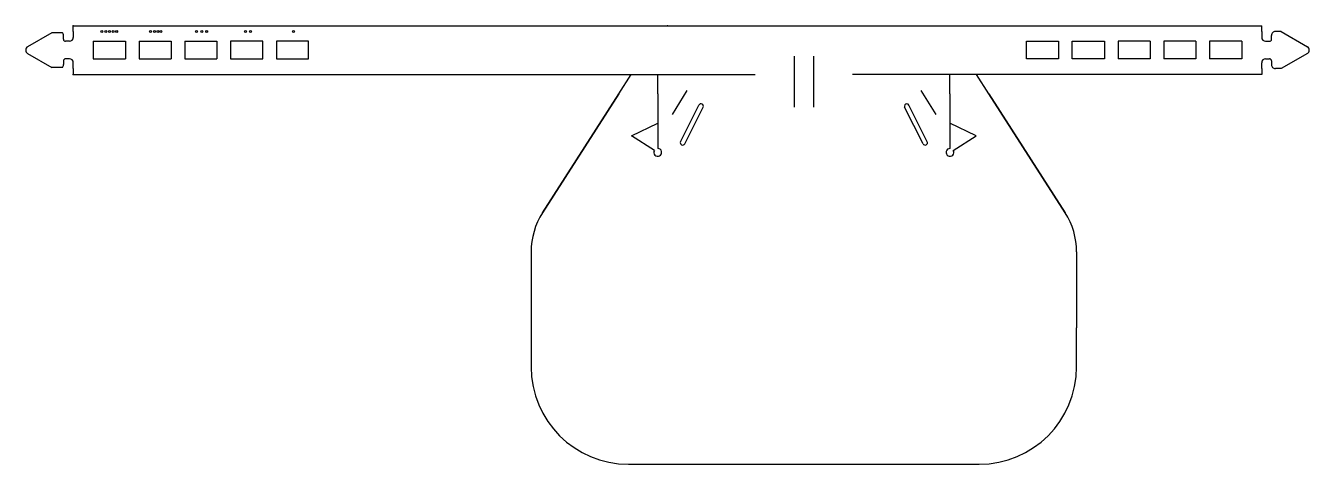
# Model space of a CAD drawing. Header units: millimetres. Extents: x -4 to 654, y -200 to 25.
import ezdxf

# ---------------------------------------------------------------- set-up
doc = ezdxf.new("R2010")
doc.units = ezdxf.units.MM
doc.header["$PDSIZE"] = -1

msp = doc.modelspace()

# ---------------------------------------------------------------- linework, layer by layer
at = {"color": 7, "linetype": 'Continuous'}
for p, q in [((8.97, 21.41), (-3.45, 14.23)), ((14.4, 21.41), (8.97, 21.41)), ((14.95, 18.01), (14.98, 19.98)), ((20, 25), (630, 25)), ((20, 22), (20, 25)), ((20, 22), (20, 19)), ((630, 22), (630, 25)), ((630, 22), (630, 19)), ((635.05, 18.01), (635.02, 19.98)), ((640, 22), (637.02, 22)), ((640, 22), (653.45, 14.23)), ((18, 17), (15.95, 17)), ((30.23, 17), (30.23, 8)), ((30.23, 17), (46.73, 17)), ((46.73, 17), (46.73, 8)), ((53.73, 17), (53.73, 8)), ((53.73, 17), (70.23, 17)), ((70.23, 17), (70.23, 8)), ((77.23, 17), (77.23, 8)), ((77.23, 17), (93.73, 17)), ((93.73, 17), (93.73, 8)), ((100.73, 17), (100.73, 8)), ((117.23, 17), (100.73, 17)), ((117.23, 8), (117.23, 17)), ((124.23, 17), (124.23, 8)), ((140.73, 17), (124.23, 17)), ((140.73, 8), (140.73, 17)), ((509.27, 17), (525.77, 17)), ((509.27, 8), (509.27, 17)), ((525.77, 17), (525.77, 8)), ((532.77, 17), (549.27, 17)), ((532.77, 8), (532.77, 17)), ((549.27, 17), (549.27, 8)), ((572.77, 17), (556.27, 17)), ((556.27, 17), (556.27, 8)), ((572.77, 17), (572.77, 8)), ((596.27, 17), (579.77, 17)), ((579.77, 17), (579.77, 8)), ((596.27, 17), (596.27, 8)), ((619.77, 17), (603.27, 17)), ((603.27, 17), (603.27, 8)), ((619.77, 17), (619.77, 8)), ((632, 17), (634.05, 17)), ((-3.45, 10.77), (8.97, 3.59)), ((14.95, 6.99), (14.98, 5.02)), ((18, 8), (15.95, 8)), ((30.23, 8), (46.73, 8)), ((53.73, 8), (70.23, 8)), ((77.23, 8), (93.73, 8)), ((100.73, 8), (117.23, 8)), ((124.23, 8), (140.73, 8)), ((390, 9.45), (390, -16.83)), ((400, 9.45), (400, -16.83)), ((525.77, 8), (509.27, 8)), ((549.27, 8), (532.77, 8)), ((572.77, 8), (556.27, 8)), ((596.27, 8), (579.77, 8)), ((619.77, 8), (603.27, 8)), ((632, 8), (634.05, 8)), ((635.05, 6.99), (635.02, 5.02)), ((653.45, 10.77), (640, 3)), ((14.4, 3.59), (8.97, 3.59)), ((20, 3), (20, 6)), ((20, 3), (20, 0)), ((20, 0), (185, 0)), ((185, 0), (255, 0)), ((255, 0), (370, 0)), ((300, -10), (306.42, 0)), ((320, -10), (320, 0)), ((535, 0), (420, 0)), ((630, 0), (465, 0)), ((470, -10), (470, 0)), ((490, -10), (483.58, 0)), ((630, 3), (630, 6)), ((630, 3), (630, 0)), ((640, 3), (637.02, 3)), ((300, -10), (260.86, -70.97)), ((260.86, -70.97), (300, -10)), ((320, -10), (320, -38)), ((334.9, -8.2), (327.31, -20.58)), ((455.1, -8.2), (462.69, -20.58)), ((470, -10), (470, -38)), ((490, -10), (529.14, -70.97)), ((529.14, -70.97), (490, -10)), ((331.69, -34.51), (341.13, -15.75)), ((331.69, -34.51), (341.13, -15.75)), ((333.83, -35.59), (343.27, -16.83)), ((333.83, -35.59), (343.27, -16.83)), ((456.17, -35.59), (446.73, -16.83)), ((456.17, -35.59), (446.73, -16.83)), ((458.31, -34.51), (448.87, -15.75)), ((458.31, -34.51), (448.87, -15.75)), ((306.52, -31.58), (320, -25)), ((483.48, -31.58), (470, -25)), ((318.3, -38.94), (306.52, -31.58)), ((471.7, -38.94), (483.48, -31.58)), ((255, -90.96), (255, -130)), ((535, -90.96), (535, -130)), ((255, -130), (255, -150)), ((535, -150), (535, -130)), ((305, -200), (485, -200))]:
    msp.add_line(p, q, dxfattribs=at)
for centre in [(34.67, 22), (36.72, 22), (38.64, 22), (40.43, 22), (42.26, 22), (59.67, 22), (61.64, 22), (63.35, 22), (64.92, 22), (83.26, 22), (85.99, 22), (88.45, 22), (108.32, 22), (110.95, 22), (133.02, 22)]:
    msp.add_circle(centre, 0.5, dxfattribs=at)
for centre, radius, start, end in [((12.98, 20), 2, 359.34248, 44.67124), ((637.02, 20), 2, 90, 180.65752), ((-2.45, 12.5), 2, 120, 240), ((15.95, 18), 1, 179.34248, 270), ((18, 19), 2, 270, 0), ((632, 19), 2, 180, 270), ((634.05, 18), 1, 270, 0.65752), ((652.45, 12.5), 2, 300, 60), ((15.95, 7), 1, 90, 180.65752), ((18, 6), 2, 0, 90), ((632, 6), 2, 90, 180), ((634.05, 7), 1, 359.34248, 90), ((12.98, 5), 2, 315.32876, 0.65752), ((637.02, 5), 2, 179.34248, 270), ((342.2, -16.29), 1.2, 333.28337, 153.28337), ((447.8, -16.29), 1.2, 26.71663, 206.71663), ((320, -40), 2, 148.00078, 90), ((332.76, -35.05), 1.2, 153.28337, 333.28337), ((457.24, -35.05), 1.2, 206.71663, 26.71663), ((470, -40), 2, 90, 31.99922), ((292, -90.96), 37, 147.30496, 180), ((498, -90.96), 37, 0, 32.69504), ((305, -150), 50, 180, 270), ((485, -150), 50, 270, 0)]:
    msp.add_arc(centre, radius, start, end, dxfattribs=at)
for p in [(20, 25), (325, 25), (20, 0)]:
    msp.add_point(p, dxfattribs=at)

doc.saveas('drawing.dxf')
